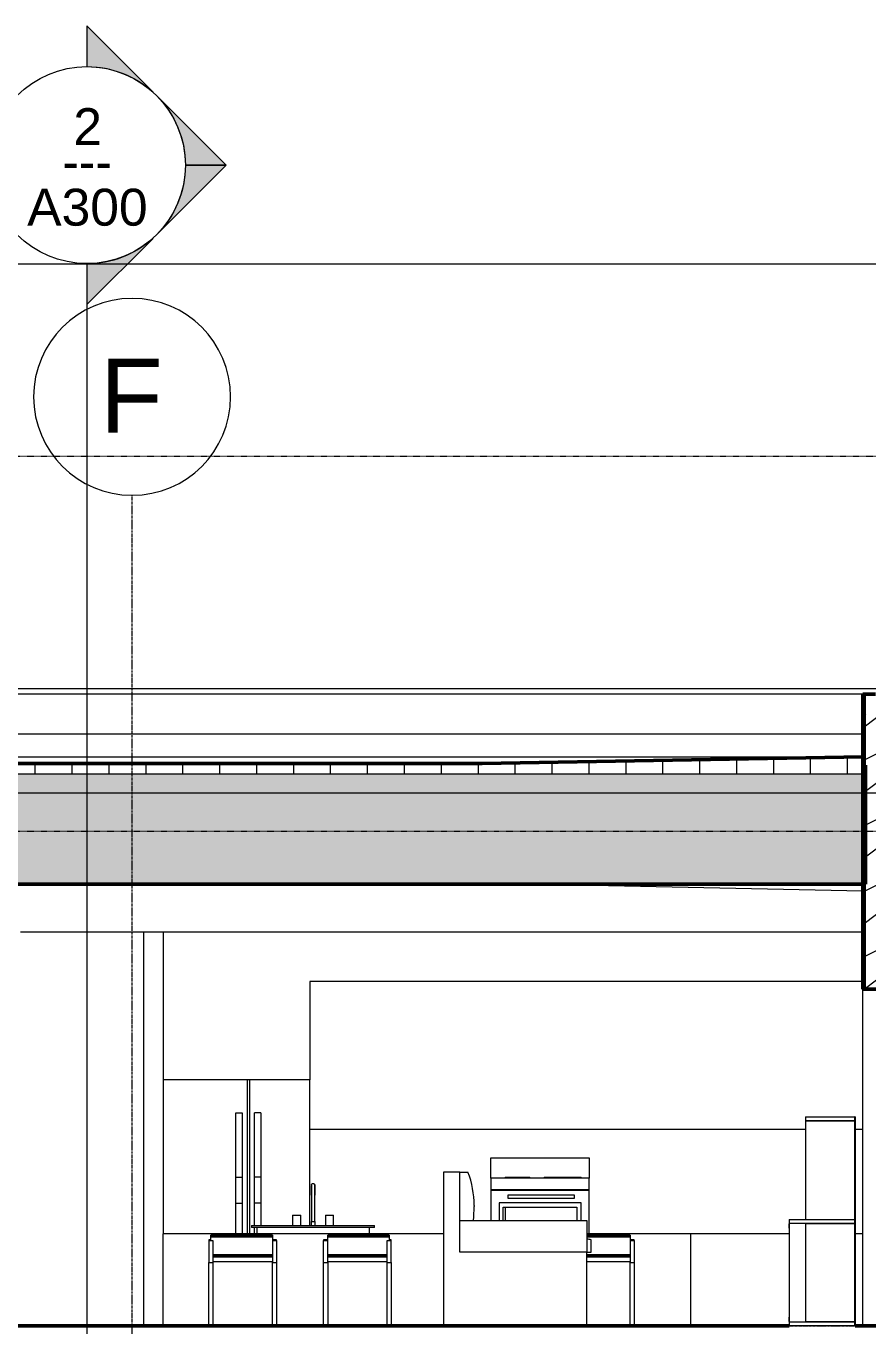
# Model space of a CAD drawing. Header units: inches. Extents: x -4169 to 1833, y -300 to 585.
# Drawn here: x 1089.8 to 1295, y 268 to 584.9 of the extents above; entities that cross this region are included whole.
import ezdxf

# ---------------------------------------------------------------- set-up
doc = ezdxf.new("R2010")
doc.units = ezdxf.units.IN
doc.header["$MEASUREMENT"] = 0
doc.linetypes.add('Aligning Line 1_8_', pattern=[0.25, 0.125, -0.125])
doc.linetypes.add('Grid Line 1_2_', pattern=[0.875, 0.5, -0.125, 0.125, -0.125])
for name, color, linetype, lineweight in [('0-4', 7, 'Continuous', 9), ('0-7', 130, 'Continuous', 5), ('A-FLOR-2', 192, 'Continuous', 50), ('A-FLOR-LEVL-1', 51, 'Grid Line 1_2_', 9), ('A-ROOF', 132, 'Continuous', 13), ('A-ROOF-1', 132, 'Continuous', 50), ('A-ROOF-PATT-1', 132, 'Continuous', 9), ('A-WALL', 113, 'Continuous', 13), ('A-WALL-2', 10, 'Continuous', 13), ('A-WALL-3', 113, 'Continuous', 50), ('A-WALL-PATT-5', 111, 'Continuous', 9), ('G-ANNO-SYMB', 111, 'Aligning Line 1_8_', 9), ('G-ANNO-SYMB-1', 254, 'Aligning Line 1_8_', 9), ('G-ANNO-SYMB-2', 147, 'Aligning Line 1_8_', 9), ('G-ANNO-SYMB-3', 111, 'Continuous', 9), ('I-FURN', 30, 'Continuous', 9), ('I-FURN-1', 7, 'Continuous', 9), ('P-SANR-FIXT-1', 7, 'Continuous', 9), ('Q-CASE-1', 7, 'Continuous', 9), ('Q-SPCQ-1', 7, 'Continuous', 9), ('S-GRID-1', 1, 'Grid Line 1_2_', 9), ('S-GRID-IDEN', 1, 'Continuous', 9)]:
    doc.layers.add(name, color=color, linetype=linetype, lineweight=lineweight)
doc.styles.add('Arial', font='arial.ttf', dxfattribs={"height": 9})
doc.styles.add('Arial_1', font='arial.ttf', dxfattribs={"height": 18})
doc.styles.add('Century Gothic', font='ufonts.com_century-gothic.ttf', dxfattribs={"height": 9})
pattern_1 = [(216.87, (324.395, 162.627), (47.980943, 31.987086), [7.997, -71.971]), (206.565, (333.991, 157.829), (-15.993714, -15.994133), [17.881, -17.881]), (198.435, (333.991, 149.832), (-31.98674, -15.99388), [10.115, -40.461])]
pattern_2 = [(0, (317.997, 146.633), (30.72, 7.68), [1.267, -21.773, 1.267, -21.773, -122.88]), (0, (317.997, 146.633), (30.72, 7.68), [-46.08, 1.267, -44.813, 1.267, -21.773, -53.76]), (0, (317.997, 146.633), (30.72, 7.68), [-115.2, 1.267, -14.093, 1.267, -37.133]), (120, (329.517, 150.473), (-22.011075, 22.7643), [1.267, -21.773, 1.267, -21.773, -122.88]), (120, (329.517, 150.473), (-22.011075, 22.7643), [-46.08, 1.267, -44.813, 1.267, -21.773, -53.76]), (120, (329.517, 150.473), (-22.011075, 22.7643), [-115.2, 1.267, -14.093, 1.267, -37.133]), (240, (333.357, 165.833), (-8.708925, -30.4443), [1.267, -21.773, 1.267, -21.773, -122.88]), (240, (333.357, 165.833), (-8.708925, -30.4443), [-46.08, 1.267, -44.813, 1.267, -21.773, -53.76]), (240, (333.357, 165.833), (-8.708925, -30.4443), [-115.2, 1.267, -14.093, 1.267, -37.133])]

# ---------------------------------------------------------------- blocks, each defined once
blk = doc.blocks.new('CTR - 2nd Phase_rvt-2-BUILDING SECTION - EAST_WEST - LOOKING SOUTH')
at = {"layer": 'A-FLOR-LEVL-1'}
blk.add_line((-12558.48, 398), (-9609.49, 398), dxfattribs=at)
at = {"layer": 'G-ANNO-SYMB-1'}
for p, q in [((-12461.76, 526.95), (-9706.21, 526.95)), ((-12461.76, 388.59), (-9706.21, 388.59))]:
    blk.add_line(p, q, dxfattribs=at)
blk = doc.blocks.new('Refrigerator_-_Side-by-Side_6047 - 36_ X 30_-V57-BUILDING SECTION - EAST_WEST - LOOKING SOUTH')
at = {"layer": 'Q-SPCQ-1'}
for p, q in [((-10159.59, 196), (-10159.59, 158.5)), ((-10139.09, 196), (-10159.59, 196)), ((-10138.59, 196), (-10139.09, 196)), ((-10139.09, 158.5), (-10139.09, 196)), ((-10138.59, 196), (-10138.59, 158.5)), ((-10123.84, 196), (-10138.59, 196)), ((-10123.84, 160.5), (-10123.84, 196)), ((-10141.87, 172.29), (-10141.87, 188)), ((-10141.87, 188), (-10140.35, 188)), ((-10140.35, 188), (-10140.35, 172.29)), ((-10137.33, 172.29), (-10137.33, 188)), ((-10135.81, 188), (-10137.33, 188)), ((-10135.81, 188), (-10135.81, 172.29)), ((-10141.87, 165.94), (-10141.87, 172.29)), ((-10141.87, 172.29), (-10140.35, 172.29)), ((-10140.35, 172.29), (-10140.35, 165.94)), ((-10137.33, 165.94), (-10137.33, 172.29)), ((-10135.81, 172.29), (-10137.33, 172.29)), ((-10135.81, 172.29), (-10135.81, 165.94)), ((-10141.87, 158.5), (-10141.87, 165.94)), ((-10141.87, 165.94), (-10140.35, 165.94)), ((-10140.35, 165.94), (-10140.35, 158.5)), ((-10137.33, 160.5), (-10137.33, 165.94)), ((-10135.81, 165.94), (-10137.33, 165.94)), ((-10135.81, 165.94), (-10135.81, 160.5)), ((-10137.33, 158.5), (-10137.33, 160))]:
    blk.add_line(p, q, dxfattribs=at)
blk = doc.blocks.new('Range - 24_ x 24_-1372826-BUILDING SECTION - EAST_WEST - LOOKING SOUTH')
at = {"layer": 'Q-SPCQ-1'}
for p, q in [((-10079.75, 172), (-10079.75, 177)), ((-10079.75, 177), (-10055.75, 177)), ((-10055.75, 177), (-10055.75, 172)), ((-10079.75, 172), (-10079.75, 169.26)), ((-10055.75, 172), (-10079.75, 172)), ((-10076.25, 172.25), (-10076.25, 172)), ((-10076.25, 172.25), (-10070.25, 172.25)), ((-10070.25, 172), (-10070.25, 172.25)), ((-10066.75, 172.25), (-10066.75, 172)), ((-10066.75, 172.25), (-10065.77, 172.25)), ((-10065.75, 172.25), (-10065.75, 172)), ((-10065.75, 172.25), (-10058.75, 172.25)), ((-10058.75, 172), (-10058.75, 172.25)), ((-10058.73, 172.25), (-10057.75, 172.25)), ((-10057.75, 172), (-10057.75, 172.25)), ((-10055.75, 169.26), (-10055.75, 172)), ((-10079.75, 169.26), (-10079.75, 169.01)), ((-10079.75, 169.26), (-10055.75, 169.26)), ((-10079.75, 169.01), (-10079.75, 161.75)), ((-10055.75, 169.01), (-10079.75, 169.01)), ((-10078.75, 169.01), (-10078.75, 169.26)), ((-10056.75, 169.26), (-10056.75, 169.01)), ((-10055.75, 169.01), (-10055.75, 169.26)), ((-10055.75, 158.5), (-10055.75, 169.01)), ((-10077.75, 166), (-10077.75, 161.75)), ((-10057.75, 166), (-10077.75, 166)), ((-10076.75, 165), (-10058.75, 165)), ((-10076.75, 161.75), (-10076.75, 165)), ((-10076.25, 165), (-10076.25, 161.75)), ((-10075.62, 167.9), (-10075.62, 167.15)), ((-10059.36, 167.9), (-10075.62, 167.9)), ((-10075.62, 167.15), (-10059.36, 167.15)), ((-10059.36, 167.15), (-10059.36, 167.9)), ((-10058.75, 165), (-10058.75, 161.75)), ((-10057.75, 161.75), (-10057.75, 166))]:
    blk.add_line(p, q, dxfattribs=at)
blk = doc.blocks.new('OD_CW_Base Cabinet - OD_CW_Base Cabinet-1985765-BUILDING SECTION - EAST_WEST - LOOKING SOUTH')
at = {"layer": 'Q-CASE-1'}
for p, q in [((-10007.04, 290.5), (-10031.06, 290.5)), ((-9989.06, 290.5), (-9990.92, 290.5))]:
    blk.add_line(p, q, dxfattribs=at)
blk = doc.blocks.new('Sink Kitchen-Single - 30_ x 21_-V58-BUILDING SECTION - EAST_WEST - LOOKING SOUTH')
at = {"layer": 'P-SANR-FIXT-1'}
for p, q in [((-10123.43, 167.87), (-10123.43, 161.5)), ((-10123.43, 167.87), (-10123.43, 166.5)), ((-10123.42, 166.5), (-10123.42, 166.5)), ((-10122.69, 166.5), (-10122.69, 166.5)), ((-10122.68, 161.5), (-10122.68, 167.87)), ((-10122.68, 166.5), (-10122.68, 167.87)), ((-10128.06, 163), (-10128.06, 160.5)), ((-10128.06, 163), (-10126.06, 163)), ((-10126.06, 160.5), (-10126.06, 163)), ((-10120.06, 163), (-10120.06, 160.5)), ((-10120.06, 163), (-10118.06, 163)), ((-10118.06, 160.5), (-10118.06, 163)), ((-10138.06, 160.5), (-10108.06, 160.5)), ((-10138.06, 160.5), (-10138.06, 160)), ((-10108.06, 160), (-10138.06, 160)), ((-10136.81, 160), (-10136.81, 158.5)), ((-10123.56, 161.5), (-10123.56, 160.5)), ((-10123.56, 161.5), (-10122.56, 161.5)), ((-10122.56, 160.5), (-10122.56, 161.5)), ((-10109.31, 158.5), (-10109.31, 160)), ((-10108.06, 160), (-10108.06, 160.5))]:
    blk.add_line(p, q, dxfattribs=at)
at = {"layer": 'P-SANR-FIXT-1', "flags": 128}
for points in [[(-10123.43, 170.37), (-10123.43, 170.39), (-10123.43, 170.4), (-10123.43, 170.42), (-10123.43, 170.43), (-10123.43, 170.45), (-10123.42, 170.46), (-10123.42, 170.48), (-10123.41, 170.49), (-10123.41, 170.51), (-10123.4, 170.52), (-10123.4, 170.53), (-10123.39, 170.55), (-10123.38, 170.56), (-10123.38, 170.57), (-10123.37, 170.59), (-10123.36, 170.6), (-10123.35, 170.61), (-10123.34, 170.62), (-10123.33, 170.63), (-10123.32, 170.64), (-10123.31, 170.65), (-10123.3, 170.66), (-10123.29, 170.67), (-10123.27, 170.68), (-10123.26, 170.69), (-10123.25, 170.7), (-10123.24, 170.71), (-10123.22, 170.71), (-10123.21, 170.72), (-10123.19, 170.72), (-10123.18, 170.73), (-10123.17, 170.73), (-10123.15, 170.74), (-10123.14, 170.74), (-10123.12, 170.74), (-10123.11, 170.75), (-10123.09, 170.75), (-10123.08, 170.75), (-10123.06, 170.75), (-10123.06, 170.75)], [(-10123.43, 170.37), (-10123.43, 170.37), (-10123.43, 170.37), (-10123.43, 170.36), (-10123.43, 170.34), (-10123.43, 170.33), (-10123.43, 170.3), (-10123.43, 170.28), (-10123.43, 170.25), (-10123.43, 170.21), (-10123.43, 170.18), (-10123.43, 170.14), (-10123.43, 170.09), (-10123.43, 170.04), (-10123.43, 169.99), (-10123.43, 169.94), (-10123.43, 169.88), (-10123.43, 169.82), (-10123.43, 169.75), (-10123.43, 169.69), (-10123.43, 169.62), (-10123.43, 169.54), (-10123.43, 169.47), (-10123.43, 169.39), (-10123.43, 169.31), (-10123.43, 169.23), (-10123.43, 169.14), (-10123.43, 169.05), (-10123.43, 168.96), (-10123.43, 168.87), (-10123.43, 168.78), (-10123.43, 168.69), (-10123.43, 168.59), (-10123.43, 168.5), (-10123.43, 168.4), (-10123.43, 168.3), (-10123.43, 168.2), (-10123.43, 168.1), (-10123.43, 168), (-10123.43, 167.9), (-10123.43, 167.87)], [(-10123.43, 170.3), (-10123.43, 170.32), (-10123.43, 170.34), (-10123.43, 170.35), (-10123.43, 170.36), (-10123.43, 170.37), (-10123.43, 170.37)], [(-10123.43, 167.87), (-10123.43, 167.97), (-10123.43, 168.07), (-10123.43, 168.17), (-10123.43, 168.27), (-10123.43, 168.37), (-10123.43, 168.47), (-10123.43, 168.57), (-10123.43, 168.66), (-10123.43, 168.76), (-10123.43, 168.85), (-10123.43, 168.94), (-10123.43, 169.03), (-10123.43, 169.12), (-10123.43, 169.2), (-10123.43, 169.29), (-10123.43, 169.37), (-10123.43, 169.45), (-10123.43, 169.52), (-10123.43, 169.6), (-10123.43, 169.67), (-10123.43, 169.74), (-10123.43, 169.8), (-10123.43, 169.86), (-10123.43, 169.92), (-10123.43, 169.98), (-10123.43, 170.03), (-10123.43, 170.08), (-10123.43, 170.13), (-10123.43, 170.17)], [(-10123.06, 170.75), (-10123.04, 170.75), (-10123.03, 170.75), (-10123.01, 170.75), (-10123, 170.75), (-10122.98, 170.74), (-10122.97, 170.74), (-10122.95, 170.74), (-10122.94, 170.73), (-10122.93, 170.73), (-10122.91, 170.72), (-10122.9, 170.71), (-10122.89, 170.71), (-10122.87, 170.7), (-10122.86, 170.69), (-10122.85, 170.68), (-10122.83, 170.68), (-10122.82, 170.67), (-10122.81, 170.66), (-10122.8, 170.65), (-10122.79, 170.64), (-10122.78, 170.63), (-10122.77, 170.61), (-10122.76, 170.6), (-10122.75, 170.59), (-10122.74, 170.58), (-10122.73, 170.56), (-10122.73, 170.55), (-10122.72, 170.54), (-10122.71, 170.52), (-10122.71, 170.51), (-10122.7, 170.5), (-10122.7, 170.48), (-10122.7, 170.47), (-10122.69, 170.45), (-10122.69, 170.44), (-10122.69, 170.42), (-10122.68, 170.41), (-10122.68, 170.39), (-10122.68, 170.38), (-10122.68, 170.37)], [(-10122.68, 167.87), (-10122.68, 167.97), (-10122.68, 168.07), (-10122.68, 168.17), (-10122.68, 168.27), (-10122.68, 168.37), (-10122.68, 168.47), (-10122.68, 168.57), (-10122.68, 168.66), (-10122.68, 168.76), (-10122.68, 168.85), (-10122.68, 168.94), (-10122.68, 169.03), (-10122.68, 169.12), (-10122.68, 169.2), (-10122.68, 169.29), (-10122.68, 169.37), (-10122.68, 169.45), (-10122.68, 169.52), (-10122.68, 169.6), (-10122.68, 169.67), (-10122.68, 169.74), (-10122.68, 169.8), (-10122.68, 169.86), (-10122.68, 169.92), (-10122.68, 169.98), (-10122.68, 170.03), (-10122.68, 170.08), (-10122.68, 170.13), (-10122.68, 170.17), (-10122.68, 170.21), (-10122.68, 170.24), (-10122.68, 170.27), (-10122.68, 170.3), (-10122.68, 170.32), (-10122.68, 170.34), (-10122.68, 170.35), (-10122.68, 170.36), (-10122.68, 170.37), (-10122.68, 170.37), (-10122.68, 170.37)], [(-10122.68, 170.37), (-10122.68, 170.37), (-10122.68, 170.36), (-10122.68, 170.34), (-10122.68, 170.33), (-10122.68, 170.3), (-10122.68, 170.28)], [(-10122.68, 170.14), (-10122.68, 170.09), (-10122.68, 170.04), (-10122.68, 169.99), (-10122.68, 169.94), (-10122.68, 169.88), (-10122.68, 169.82), (-10122.68, 169.75), (-10122.68, 169.69), (-10122.68, 169.62), (-10122.68, 169.54), (-10122.68, 169.47), (-10122.68, 169.39), (-10122.68, 169.31), (-10122.68, 169.23), (-10122.68, 169.14), (-10122.68, 169.05), (-10122.68, 168.96), (-10122.68, 168.87), (-10122.68, 168.78), (-10122.68, 168.69), (-10122.68, 168.59), (-10122.68, 168.5), (-10122.68, 168.4), (-10122.68, 168.3), (-10122.68, 168.2), (-10122.68, 168.1), (-10122.68, 168), (-10122.68, 167.9), (-10122.68, 167.87)]]:
    blk.add_lwpolyline(points, dxfattribs=at)
blk = doc.blocks.new('OD_CW_Base Cabinet - OD_CW_Base Cabinet-V61-BUILDING SECTION - EAST_WEST - LOOKING SOUTH')
at = {"layer": 'Q-CASE-1'}
for p, q in [((-10159.59, 268), (-10159.59, 290.5)), ((-10091.32, 290.5), (-10159.59, 290.5)), ((-10031.06, 290.5), (-10056.32, 290.5)), ((-10031.06, 290.5), (-10031.06, 268))]:
    blk.add_line(p, q, dxfattribs=at)
blk = doc.blocks.new('Bar_Stool_6722_1_ - Bar_Stool_6722_1_-V62-BUILDING SECTION - EAST_WEST - LOOKING SOUTH')
at = {"layer": 'I-FURN-1'}
for p, q in [((-10119.5, 289.01), (-10120.5, 289.01)), ((-10120.5, 289.01), (-10120.5, 288.84)), ((-10120.5, 288.84), (-10119.5, 288.84)), ((-10120.5, 283.5), (-10120.5, 288.84)), ((-10104.5, 290.12), (-10119.5, 290.12)), ((-10119.5, 289.98), (-10119.5, 290.12)), ((-10119.5, 289.73), (-10119.5, 289.98)), ((-10119.5, 289.98), (-10104.5, 289.98)), ((-10119.5, 288.84), (-10119.5, 289.73)), ((-10119.5, 289.73), (-10104.5, 289.73)), ((-10119.5, 283.5), (-10119.5, 288.84)), ((-10105, 288.84), (-10104, 288.84)), ((-10105, 283.5), (-10105, 288.84)), ((-10104.5, 290.12), (-10104.5, 289.98)), ((-10104.5, 289.98), (-10104.5, 289.73)), ((-10104.5, 289.73), (-10104.5, 288.84)), ((-10104, 289.01), (-10104.48, 289.01)), ((-10104, 288.84), (-10104, 289.01)), ((-10104, 283.5), (-10104, 288.84)), ((-10119.5, 285.46), (-10105, 285.46)), ((-10120.5, 283.5), (-10119.5, 283.5)), ((-10120.5, 268), (-10120.5, 283.5)), ((-10105, 285.04), (-10119.5, 285.04)), ((-10119.5, 284.86), (-10105, 284.86)), ((-10119.5, 283.75), (-10105, 283.75)), ((-10119.5, 283.5), (-10119.5, 268)), ((-10105, 283.5), (-10104, 283.5)), ((-10105, 268), (-10105, 283.5)), ((-10104, 283.5), (-10104, 268))]:
    blk.add_line(p, q, dxfattribs=at)
blk = doc.blocks.new('OD_CW_Upper Cabinet - OD_CW_Upper Cabinet-1985736-BUILDING SECTION - EAST_WEST - LOOKING SOUTH')
at = {"layer": 'Q-CASE-1'}
for p, q in [((-9989.06, 220), (-10123.84, 220)), ((-10123.84, 220), (-10123.84, 196)), ((-10123.84, 184), (-10003.04, 184)), ((-9990.92, 184), (-9989.06, 184))]:
    blk.add_line(p, q, dxfattribs=at)
blk = doc.blocks.new('Bar_Stool_6722_1_ - Bar_Stool_6722_1_-V63-BUILDING SECTION - EAST_WEST - LOOKING SOUTH')
at = {"layer": 'I-FURN-1'}
for p, q in [((-10045.78, 290.12), (-10056.32, 290.12)), ((-10056.32, 289.98), (-10045.78, 289.98)), ((-10056.32, 289.73), (-10045.78, 289.73)), ((-10045.78, 290.12), (-10045.78, 289.98)), ((-10045.78, 289.98), (-10045.78, 289.73)), ((-10045.78, 289.73), (-10045.78, 288.84)), ((-10044.78, 289.01), (-10045.78, 289.01)), ((-10045.78, 288.84), (-10044.78, 288.84)), ((-10045.78, 288.84), (-10045.78, 283.5)), ((-10044.78, 288.84), (-10044.78, 289.01)), ((-10044.78, 288.84), (-10044.78, 283.5)), ((-10056.32, 285.46), (-10045.78, 285.46)), ((-10045.78, 285.04), (-10056.32, 285.04)), ((-10056.32, 284.86), (-10045.78, 284.86)), ((-10056.32, 283.75), (-10045.78, 283.75)), ((-10045.78, 283.5), (-10044.78, 283.5)), ((-10045.78, 268), (-10045.78, 283.5)), ((-10044.78, 283.5), (-10044.78, 268))]:
    blk.add_line(p, q, dxfattribs=at)
blk = doc.blocks.new('Entertainment_Center_14771 - Entertainment_Center_14771-V51-BUILDING SECTION - EAST_WEST - LOOKING SOUTH')
at = {"layer": 'I-FURN-1'}
for p, q in [((-10365.1, 63), (-10353.1, 63)), ((-10365.1, 63), (-10365.1, 62)), ((-10353.1, 62), (-10365.1, 62)), ((-10365.1, 62), (-10353.1, 62)), ((-10365.1, 62), (-10365.1, 38)), ((-10353.1, 62), (-10353.1, 63)), ((-10352.97, 63), (-10353.1, 63)), ((-10353.1, 63), (-10353.1, 62)), ((-10353.1, 38), (-10353.1, 62)), ((-10353.1, 62), (-10353.1, 38)), ((-10352.97, 63), (-10352.97, 62)), ((-10352.97, 62), (-10352.97, 38)), ((-10369.13, 36.87), (-10369.13, 35.87)), ((-10369.1, 38), (-10353.1, 38)), ((-10369.1, 38), (-10369.1, 37)), ((-10369.1, 37), (-10369.1, 13)), ((-10353.1, 37), (-10369.1, 37)), ((-10365.1, 37), (-10353.1, 37)), ((-10365.1, 37), (-10365.1, 13)), ((-10353.1, 37), (-10353.1, 38)), ((-10352.97, 38), (-10353.1, 38)), ((-10353.1, 38), (-10353.1, 37)), ((-10353.1, 13), (-10353.1, 37)), ((-10353.1, 37), (-10353.1, 13)), ((-10352.97, 38), (-10352.97, 37)), ((-10352.97, 37), (-10352.97, 13)), ((-10369.13, 14.12), (-10369.13, 13.12)), ((-10369.1, 13), (-10353.1, 13)), ((-10369.1, 13), (-10369.1, 12)), ((-10353.1, 13), (-10365.1, 13)), ((-10353.1, 12), (-10353.1, 13)), ((-10353.1, 13), (-10353.1, 12)), ((-10352.97, 13), (-10352.97, 12)), ((-10353.1, 12), (-10369.1, 12)), ((-10352.97, 12), (-10353.1, 12))]:
    blk.add_line(p, q, dxfattribs=at)
blk = doc.blocks.new('Couch-Both_Arms-Generic - 1-V78-BUILDING SECTION - EAST_WEST - LOOKING SOUTH')
at = {"layer": 'I-FURN'}
for p, q in [((-10087.32, 293.75), (-10087.32, 305.5)), ((-10087.32, 305.5), (-10085.32, 305.5)), ((-10083.82, 297.37), (-10083.82, 297.12)), ((-10087.32, 286), (-10087.32, 293.75)), ((-10087.32, 293.75), (-10056.32, 293.75)), ((-10056.32, 293.75), (-10056.32, 286)), ((-10055.32, 286), (-10055.32, 289)), ((-10056.32, 286), (-10087.32, 286)), ((-10056.32, 286), (-10055.32, 286))]:
    blk.add_line(p, q, dxfattribs=at)
for centre, radius, start, end in [((-10106.57, 297.37), 22.76, 0, 20.9198), ((-10131.33, 297.12), 47.51, 355.9252, 0), ((-10071.19, 205.74), 84.76, 79.2045, 79.889)]:
    blk.add_arc(centre, radius, start, end, dxfattribs=at)
at = {"layer": 'I-FURN-1'}
for p, q in [((-10091.32, 305.5), (-10091.32, 268)), ((-10087.32, 305.5), (-10091.32, 305.5)), ((-10056.32, 268), (-10056.32, 286))]:
    blk.add_line(p, q, dxfattribs=at)
blk = doc.blocks.new('Bar_Stool_6722_1_ - Bar_Stool_6722_1_-V84-BUILDING SECTION - EAST_WEST - LOOKING SOUTH')
at = {"layer": 'I-FURN-1'}
for p, q in [((-10148.5, 289.01), (-10148.5, 288.84)), ((-10148, 289.01), (-10148.5, 289.01)), ((-10148.5, 288.84), (-10147.5, 288.84)), ((-10148.5, 288.84), (-10148.5, 283.5)), ((-10133, 290.12), (-10148, 290.12)), ((-10148, 289.98), (-10148, 290.12)), ((-10148, 289.73), (-10148, 289.98)), ((-10148, 289.98), (-10133, 289.98)), ((-10148, 288.84), (-10148, 289.73)), ((-10148, 289.73), (-10133, 289.73)), ((-10147.5, 288.84), (-10147.5, 283.5)), ((-10133, 290.12), (-10133, 289.98)), ((-10133, 289.98), (-10133, 289.73)), ((-10133, 289.73), (-10133, 288.84)), ((-10132, 289.01), (-10133, 289.01)), ((-10133, 288.84), (-10132, 288.84)), ((-10133, 288.84), (-10133, 283.5)), ((-10132, 288.84), (-10132, 289.01)), ((-10132, 288.84), (-10132, 283.5)), ((-10147.5, 285.46), (-10133, 285.46)), ((-10148.5, 283.5), (-10147.5, 283.5)), ((-10148.5, 268), (-10148.5, 283.5)), ((-10133, 285.04), (-10147.5, 285.04)), ((-10147.5, 284.86), (-10133, 284.86)), ((-10147.5, 283.75), (-10133, 283.75)), ((-10147.5, 283.5), (-10147.5, 268)), ((-10133, 283.5), (-10132, 283.5)), ((-10133, 268), (-10133, 283.5)), ((-10132, 283.5), (-10132, 268))]:
    blk.add_line(p, q, dxfattribs=at)
blk = doc.blocks.new('CTR - 1st Phase - Unit Layouts_rvt-2-BUILDING SECTION - EAST_WEST - LOOKING SOUTH')
at = {"layer": 'A-WALL-2'}
for p, q in [((-10164.34, 364), (-10194.4, 364)), ((-10164.34, 268), (-10164.34, 364)), ((-10159.59, 364), (-10164.34, 364)), ((-9989.06, 364), (-10159.59, 364)), ((-10159.59, 364), (-10159.59, 328))]:
    blk.add_line(p, q, dxfattribs=at)
at = {"layer": '0-4'}
for name, p in [('OD_CW_Upper Cabinet - OD_CW_Upper Cabinet-1985736-BUILDING SECTION - EAST_WEST - LOOKING SOUTH', (0, 132)), ('Refrigerator_-_Side-by-Side_6047 - 36_ X 30_-V57-BUILDING SECTION - EAST_WEST - LOOKING SOUTH', (0, 132)), ('Entertainment_Center_14771 - Entertainment_Center_14771-V51-BUILDING SECTION - EAST_WEST - LOOKING SOUTH', (362.06, 256)), ('Range - 24_ x 24_-1372826-BUILDING SECTION - EAST_WEST - LOOKING SOUTH', (0, 132)), ('Couch-Both_Arms-Generic - 1-V78-BUILDING SECTION - EAST_WEST - LOOKING SOUTH', (0, 0)), ('Sink Kitchen-Single - 30_ x 21_-V58-BUILDING SECTION - EAST_WEST - LOOKING SOUTH', (0, 132)), ('OD_CW_Base Cabinet - OD_CW_Base Cabinet-V61-BUILDING SECTION - EAST_WEST - LOOKING SOUTH', (0, 0)), ('Bar_Stool_6722_1_ - Bar_Stool_6722_1_-V84-BUILDING SECTION - EAST_WEST - LOOKING SOUTH', (0, 0)), ('Bar_Stool_6722_1_ - Bar_Stool_6722_1_-V62-BUILDING SECTION - EAST_WEST - LOOKING SOUTH', (0, 0)), ('Bar_Stool_6722_1_ - Bar_Stool_6722_1_-V63-BUILDING SECTION - EAST_WEST - LOOKING SOUTH', (0, 0)), ('OD_CW_Base Cabinet - OD_CW_Base Cabinet-1985765-BUILDING SECTION - EAST_WEST - LOOKING SOUTH', (0, 0))]:
    blk.add_blockref(name, p, dxfattribs=at)
blk = doc.blocks.new('CTR  - Topography_rvt-2-BUILDING SECTION - EAST_WEST - LOOKING SOUTH')
at = {"layer": 'G-ANNO-SYMB-2'}
blk.add_line((-12461.76, 480), (-9742.88, 480), dxfattribs=at)
blk = doc.blocks.new('CTR - 1st Phase - Common Walls_rvt-2-BUILDING SECTION - EAST_WEST - LOOKING SOUTH')
at = {"layer": 'A-FLOR-LEVL-1'}
blk.add_line((-12558.48, 398), (-9609.49, 398), dxfattribs=at)
at = {"layer": 'G-ANNO-SYMB-2'}
for p, q in [((-12428.12, 526.95), (-9706.24, 526.95)), ((-12363.34, 526.95), (-9706.24, 526.95)), ((-12461.76, 480), (-9706.21, 480))]:
    blk.add_line(p, q, dxfattribs=at)
blk = doc.blocks.new('Basic Wall _ EXT - FIBER CEMENT - SMALL - ___-1820305-BUILDING SECTION - EAST_WEST - LOOKING SOUTH')
at = {"layer": 'A-WALL'}
blk.add_line((-9985.75, 423.28), (-10845.8, 423.28), dxfattribs=at)
blk = doc.blocks.new('Section - Section Head - Filled-22785-BUILDING SECTION - EAST_WEST - LOOKING SOUTH')
at = {"layer": 'G-ANNO-SYMB-3'}
h = blk.add_hatch(color=256, dxfattribs=at)
edge = h.paths.add_edge_path(flags=0)
edge.add_line((-10162.08, -248), (-10178.19, -231.9))
edge.add_line((-10178.19, -231.9), (-10178.19, -241.81))
edge.add_arc((-10178.19, -265.84), 24.03, 47.9216, 90, ccw=False)
h = blk.add_hatch(color=256, dxfattribs=at)
edge = h.paths.add_edge_path(flags=0)
edge.add_arc((-10178.19, -265.84), 24, 0, 45, ccw=False)
edge.add_line((-10154.19, -265.84), (-10144.25, -265.84))
edge.add_line((-10144.25, -265.84), (-10161.22, -248.87))
h = blk.add_hatch(color=256, dxfattribs=at)
edge = h.paths.add_edge_path(flags=0)
edge.add_line((-10161.22, -282.81), (-10144.25, -265.84))
edge.add_line((-10144.25, -265.84), (-10154.19, -265.84))
edge.add_arc((-10178.19, -265.84), 24, 315, 360, ccw=False)
h = blk.add_hatch(color=256, dxfattribs=at)
edge = h.paths.add_edge_path(flags=0)
edge.add_arc((-10178.19, -265.84), 24.03, 270, 312.0784, ccw=False)
edge.add_line((-10178.19, -289.87), (-10178.19, -299.78))
edge.add_line((-10178.19, -299.78), (-10162.08, -283.68))
for p, q in [((-10178.19, -241.81), (-10178.19, -231.9)), ((-10178.19, -231.9), (-10162.08, -248)), ((-10161.22, -248.87), (-10144.25, -265.84)), ((-10144.25, -265.84), (-10161.22, -282.81)), ((-10154.19, -265.84), (-10144.25, -265.84)), ((-10144.25, -265.84), (-10154.19, -265.84)), ((-10162.08, -283.68), (-10178.19, -299.78)), ((-10178.19, -299.78), (-10178.19, -289.87))]:
    blk.add_line(p, q, dxfattribs=at)
for centre, radius, start, end in [((-10178.19, -265.87), 24, 90, 270), ((-10178.19, -265.84), 24.03, 47.9216, 90), ((-10178.19, -265.87), 24, 270, 90), ((-10178.19, -265.84), 24, 360, 45), ((-10178.19, -265.84), 24, 315, 360), ((-10178.19, -265.84), 24.03, 270, 312.0784)]:
    blk.add_arc(centre, radius, start, end, dxfattribs=at)
blk = doc.blocks.new('Grid - Grid Head - Circle-50561-BUILDING SECTION - EAST_WEST - LOOKING SOUTH')
at = {"layer": 'S-GRID-IDEN'}
for start, end in [(0, 180), (180, 360)]:
    blk.add_arc((-11847.19, 494.5), 24, start, end, dxfattribs=at)

msp = doc.modelspace()

# ---------------------------------------------------------------- hatches: boundary and pattern name
at = {"layer": 'A-ROOF-PATT-1'}
h = msp.add_hatch(dxfattribs=at)
h.set_pattern_fill('FP_38', color=256, style=0, pattern_type=2)
h.set_pattern_definition([(0, (317.997, 146.633), (0, 9), []), (90, (317.997, 146.633), (-9, 6e-16), [])])
h.paths.add_polyline_path([(-823.7587, 402.5193), (1293.7286, 402.5193), (1293.7286, 406.5193), (1199.8439, 404.8714), (1081.4416, 404.8727), (1028.6461, 406.5192), (950.4076, 404.8714), (787.6701, 404.8714), (667.5672, 406.5193), (593.3368, 404.8714), (457.1387, 404.9069), (369.6532, 406.5193), (258.223, 404.8714), (77.3461, 404.8714), (-31.6764, 406.5193), (-96.5215, 404.8714), (-285.5666, 404.8729), (-450.4957, 405.7409), (-534.2403, 404.8714), (-705.3565, 404.891), (-826.9214, 406.5193), (-826.9214, 402.5193)], flags=0)
h = msp.add_hatch(dxfattribs=at)
h.set_pattern_fill('FP_26', color=256, style=0, pattern_type=2)
h.set_pattern_definition([(0, (317.997, 146.633), (0, 4.798), []), (315, (317.997, 146.633), (4.798427, 0), [6.786, -6.786]), (45, (317.997, 146.633), (4.798427, 0), [6.786, -6.786])])
h.paths.add_polyline_path([(-791.4672, 375.7031), (1294.3536, 375.7031), (1294.3536, 402.5193), (-827.5464, 402.5193), (-827.5464, 375.7031)], flags=0)
at = {"layer": 'A-WALL-PATT-5'}
h = msp.add_hatch(dxfattribs=at)
h.set_pattern_fill('FP_21', color=256, style=0, pattern_type=2)
h.set_pattern_definition(pattern_2)
h.paths.add_polyline_path([(1293.7286, 350.5), (1294.3536, 350.5), (1294.3536, 422), (1293.7286, 422), (1293.7286, 353.5412)], flags=0)
h = msp.add_hatch(dxfattribs=at)
h.set_pattern_fill('FP_24', color=256, style=0, pattern_type=2)
h.set_pattern_definition(pattern_1)
h.paths.add_polyline_path([(1299.8536, 350.5), (1299.8536, 422), (1297.1036, 422), (1297.0911, 419.8501), (1297.0544, 419.767), (1296.6456, 419.1066), (1296.5786, 419.1481), (1297.0249, 419.94), (1297.0249, 422), (1296.8723, 422), (1296.859, 419.8997), (1296.7185, 419.6566), (1296.4191, 419.191), (1296.3959, 419.0618), (1296.5423, 418.9084), (1296.9632, 419.1188), (1296.9984, 419.0484), (1296.6055, 418.852), (1296.3547, 418.9604), (1296.3529, 419.2336), (1296.7936, 419.9924), (1296.7936, 422), (1294.3536, 422), (1294.3536, 350.5), (1296.7185, 350.5)], flags=0)
h = msp.add_hatch(dxfattribs=at)
h.set_pattern_fill('FP_21', color=256, style=0, pattern_type=2)
h.set_pattern_definition(pattern_2)
h.paths.add_polyline_path([(1294.3536, 109.75), (1294.3536, 230.125), (1293.7286, 230.125), (1293.7286, 109.75)], flags=0)
h.paths.add_polyline_path([(1294.3536, 350.125), (1294.3536, 350.5), (1293.7286, 350.5), (1293.7286, 350.125)], flags=0)
h = msp.add_hatch(dxfattribs=at)
h.set_pattern_fill('FP_24', color=256, style=0, pattern_type=2)
h.set_pattern_definition(pattern_1)
h.paths.add_polyline_path([(1299.8536, 109.75), (1299.8536, 230.125), (1294.3536, 230.125), (1294.3536, 109.75), (1296.7185, 109.75)], flags=0)
h.paths.add_polyline_path([(1294.3536, 350.125), (1299.8536, 350.125), (1299.8536, 350.5), (1294.3536, 350.5)], flags=0)

# ---------------------------------------------------------------- linework, layer by layer
at = {"layer": 'A-FLOR-2'}
for p, q in [((1275.7494, 268), (1015.1785, 268)), ((1299.8536, 268), (1291.8744, 268))]:
    msp.add_line(p, q, dxfattribs=at)
at = {"layer": 'A-FLOR-LEVL-1'}
for p, q in [((-1101.901, 398), (1674.0755, 398)), ((-1101.901, 268), (1674.0755, 268))]:
    msp.add_line(p, q, dxfattribs=at)
at = {"layer": 'A-ROOF'}
for p, q in [((1293.7286, 412.273), (440.2786, 412.273)), ((-826.9214, 406.7693), (1293.7286, 406.7693)), ((1293.7286, 406.5193), (1200.9595, 404.8714)), ((1294.3536, 402.5193), (-827.5464, 402.5193)), ((1200.9595, 404.8714), (1081.4858, 404.8714)), ((1294.3536, 404.4594), (1293.7286, 404.4594)), ((1293.7286, 374.0091), (1212.4161, 375.7031))]:
    msp.add_line(p, q, dxfattribs=at)
at = {"layer": 'A-ROOF-1'}
for p, q in [((1293.7286, 406.7693), (1200.9593, 405.1214)), ((1200.9593, 405.1214), (1081.4886, 405.1214)), ((1294.3536, 404.7094), (1293.7286, 404.7094)), ((1294.3536, 375.7031), (1294.3536, 404.7094)), ((-827.5464, 375.7031), (1294.3536, 375.7031))]:
    msp.add_line(p, q, dxfattribs=at)
at = {"layer": 'A-WALL'}
for p, q in [((1293.7286, 422), (-826.9214, 422)), ((1294.3536, 350.125), (1294.3536, 422)), ((1293.7286, 268), (1293.7286, 350.125))]:
    msp.add_line(p, q, dxfattribs=at)
at = {"layer": 'A-WALL-3'}
for p, q in [((1296.7936, 422), (1293.7286, 422)), ((1293.7286, 422), (1293.7286, 350.125)), ((1293.7286, 350.125), (1302.6036, 350.125))]:
    msp.add_line(p, q, dxfattribs=at)
at = {"layer": 'G-ANNO-SYMB'}
for p, q in [((-1178.9656, 526.9531), (1576.5527, 526.9531)), ((-1178.9656, 480), (1576.5784, 480))]:
    msp.add_line(p, q, dxfattribs=at)
at = {"layer": 'G-ANNO-SYMB-3'}
msp.add_line((1104.6036, 526.9531), (1104.6036, -241.8387), dxfattribs=at)
at = {"layer": 'S-GRID-1'}
msp.add_line((1115.6036, -159.8356), (1115.6036, 470.5), dxfattribs=at)

# ---------------------------------------------------------------- block references
at = {"layer": '0-7'}
for name in ['CTR - 2nd Phase_rvt-2-BUILDING SECTION - EAST_WEST - LOOKING SOUTH', 'CTR - 1st Phase - Common Walls_rvt-2-BUILDING SECTION - EAST_WEST - LOOKING SOUTH', 'CTR  - Topography_rvt-2-BUILDING SECTION - EAST_WEST - LOOKING SOUTH', 'CTR - 1st Phase - Unit Layouts_rvt-2-BUILDING SECTION - EAST_WEST - LOOKING SOUTH']:
    msp.add_blockref(name, (11282.793, 0), dxfattribs=at)
at = {"layer": 'A-WALL'}
msp.add_blockref('Basic Wall _ EXT - FIBER CEMENT - SMALL - ___-1820305-BUILDING SECTION - EAST_WEST - LOOKING SOUTH', (11282.793, 0), dxfattribs=at)
at = {"layer": 'G-ANNO-SYMB-3', "extrusion": (0, 0, -1), "rotation": 180}
msp.add_blockref('Section - Section Head - Filled-22785-BUILDING SECTION - EAST_WEST - LOOKING SOUTH', (-11282.793, 285.1144), dxfattribs=at)
at = {"layer": 'S-GRID-IDEN'}
msp.add_blockref('Grid - Grid Head - Circle-50561-BUILDING SECTION - EAST_WEST - LOOKING SOUTH', (12962.793, 0), dxfattribs=at)

# ---------------------------------------------------------------- texts
at = {"layer": 'G-ANNO-SYMB-3', "char_height": 9, "attachment_point": 1}
for s, insert, width, style in [('2', (1101.2826, 564.8617), 8.484, 'Arial'), ('---', (1098.6313, 556.355), 15.453, 'Century Gothic'), ('A300', (1090.0385, 545.2255), 35.754, 'Arial')]:
    msp.add_mtext(s, dxfattribs=dict(at, insert=insert, width=width, style=style))
at = {"layer": 'S-GRID-IDEN', "insert": (1107.7187, 503.7879), "char_height": 18, "width": 18.786, "attachment_point": 1, "style": 'Arial_1'}
msp.add_mtext('F', dxfattribs=at)

doc.saveas('drawing.dxf')
